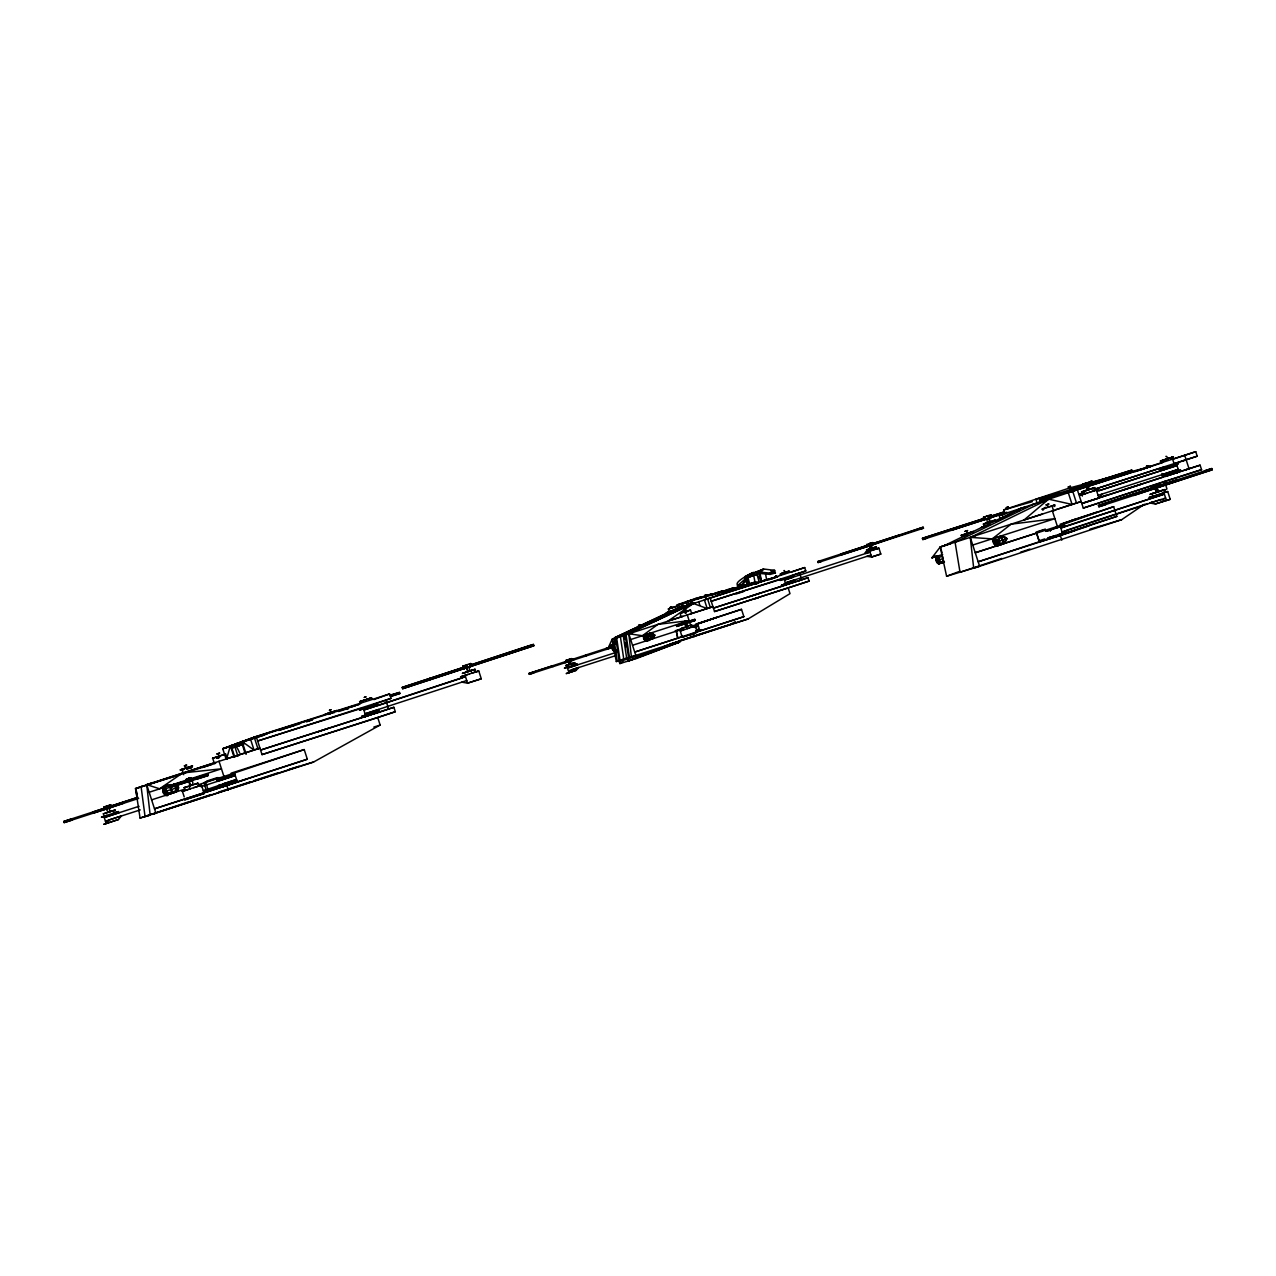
<?xml version="1.0" encoding="UTF-8"?>
<svg xmlns="http://www.w3.org/2000/svg" width="1276" height="1276" viewBox="0 0 1276 1276"><rect width="100%" height="100%" fill="white"/><g stroke="black" fill="none" stroke-linecap="round" stroke-linejoin="round"><path stroke-width="1.5" d="M164.923 786.861C175.833 808.171 150.233 784.405 171.67 784.692L170.888 789.653L174.206 792.555L176.614 787.818L178.449 787.228L173.504 784.118M648.734 639.069L650.983 638.351C650.904 640.408 646.103 642.019 644.779 640.377C641.668 638.064 644.619 632.114 647.554 635.416L648.511 640.153M646.645 638.813C646.358 634.906 644.795 641.381 645.847 636.915M647.044 640.616L645.13 634.682M616.531 637.825L614.888 638.734L614.474 637.809L679.135 607.312L681.097 606.642L681.496 607.567M624.714 639.132L624.251 635.607M1002.968 536.303L1007.051 538.568L1003.558 543.767L995.408 546.383L992.616 540.577C992.616 537.515 997.178 536.048 998.996 538.52L1000.129 544.9M1002.346 537.164A2.807 2.759 -14.2 0 1 1005.951 539.269A2.807 2.759 -14.2 0 1 1003.319 542.539L1002.697 544.039L995.408 546.383M204.958 790.179L204.192 793.528L184.717 799.813L204.192 793.528L201.496 785.155L195.419 787.132M164.763 790.386C165.386 797.165 162.004 787.021 165.306 792.492M645.146 638.239L645.481 637.027L646.103 639.005L645.146 638.239L654.827 635.113L650.904 632.816L649.356 633.311L651.27 639.26L652.818 638.75L654.827 635.113M645.385 638.431L645.72 637.234M645.624 638.622L645.959 637.426M645.863 638.813L646.198 637.617M226.825 758.024L230.398 745.838L234.178 744.61M937.605 559.127C941.656 561.775 933.235 561.807 937.764 558.888M745.104 576.433C768.519 565.603 735.407 579.368 737.161 584.376L737.528 585.652L742.616 584.233L745.583 578.092L762.57 572.27M624.012 635.368L623.214 635.464L626.66 658.161L627.585 658.049M625.91 634.73L623.709 635.4M175.259 785.394A2.727 2.472 72.3 0 1 178.449 787.228L176.04 791.965L168.273 794.47L167.89 793.321L168.767 794.31M612.448 649.372C610.119 643.774 616.866 649.181 613.262 650.68L612.958 649.181M1101.986 494.099L1098.939 498.023L1097.073 498.613M118.445 819.511L121.459 815.906L109.21 819.926L106.195 823.53L103.739 824.312L118.445 819.511L106.195 823.53L103.866 816.321L114.282 812.956M1018.184 511.293L1020.64 508.422L1024.867 507.05M1164.222 492.584L1167.731 491.515L1170.204 499.347L1155.29 503.988L1149.692 502.967L1152.866 501.931M232.79 745.599L234.29 744.945M571.951 669.725L569.128 672.675L566.161 673.6L576.098 670.379L578.905 667.444L571.951 669.725L572.621 671.527M997.481 542.986C993.27 545.984 994.865 537.786 997.641 541.662M737.528 585.652L752.106 573.004L746.795 575.907M742.616 584.233L747.082 580.325M1167.684 491.563L1160.793 493.812M1144.317 504.291L1121.668 519.683L973.7 568.219L970.27 537.356L1081.155 501.532L1072.079 504.451L1048.649 499.171L1024.038 520.002L1042.524 514.021M934.925 555.491L931.879 557.835L942.661 554.502M938.594 561.424L937.589 559.638M611.81 644.524L608.78 646.725L612.065 639.388L626.149 634.97L691.385 604.186L690.97 603.245L614.888 638.734M1151.638 496.683L1154.11 495.933M614.936 638.463L616.372 638L612.065 639.388L616.308 661.542L631.397 656.869L628.813 633.789L712.949 606.658L707.191 608.54L693.378 603.5L667.97 621.109L682.915 616.324M1163.712 491.1L1166.95 488.899L1164.51 481.387L1083.276 508.071L1077.343 489.745L1195.74 451.688L1197.191 456.186L1175.052 463.411M631.397 656.869L748.039 618.988L790.004 593.643L788.153 587.949L809.096 581.09L807.995 577.709L713.412 608.126L783.352 585.828M756.843 571.632L751.835 574.567L752.186 575.795M747.465 576.098L763.463 569L774.628 570.372L775.393 572.956L770.178 574.407L759.156 573.355L761.485 581.266L759.188 582.047L756.875 574.152L761.485 581.266L766.653 579.814L765.456 573.291M1063.658 523.304L1113.661 506.652L1116.819 516.413L978.182 561.775L1059.016 535.745M763.463 569L758.773 572.031L769.795 573.068L774.628 570.372L770.832 570.882M215.166 762.522L135.559 788.584L140.073 818.075L313.609 762.011L380.152 725.039L377.744 717.59L395.321 711.721L393.885 707.287L260.559 750.081L377.106 712.79L372.815 714.129M756.509 572.924L763.574 569.367L758.773 572.031M735.327 621.683L730.111 624.57L669.964 644.125M616.308 661.542L618.94 660.665L619.881 663.568L623.055 661.877M996.125 521.342L1020.64 508.422L944.208 545.697L950.716 543.576M1051.009 538.376L1063.052 534.596M1066.321 530.577L1062.095 532.028L1165.626 498.023M996.157 540.673L995.535 542.332L997.019 543.321M1050.467 537.116L1052.732 536.446M993.86 546.766L975.247 552.731L1036.686 533.049L1039.637 542.172M1048.649 499.171L971.211 537.052L940.221 546.989L931.879 557.835L937.222 556.065M1034.501 503.845L955.086 542.22L960.015 572.27L1001.804 558.409M1065.045 526.589L1060.819 528.041L1062.525 533.352L1055.348 535.681M693.378 603.5L625.112 634.826L628.558 657.571L629.483 657.459L626.038 634.73M614.474 637.809L683.123 605.893L679.837 607.599M616.723 637.617L661.478 616.499M665.067 614.809L670.442 612.273M625.734 634.028L692.517 602.671M690.683 603.883L693.012 602.511L689.471 603.771M626.165 634.698L638.463 628.909M652.514 622.273L659.533 618.956M663.057 617.297L668.321 614.809M671.83 613.15L684.127 607.344M374.522 705.261L372.544 705.835M696.074 630.456L698.881 629.196L696.712 629.913M866.851 556.368L871.604 557.006L880.807 554.055L878.909 548.154L875.862 549.19M231.131 773.176L304.214 749.57L307.325 759.22L154.508 808.809L222.981 786.718M224.385 776.302L198.243 784.788M1007.051 538.568L996.779 541.949L995.296 540.96L995.184 537.675M681.559 635.129L682.229 637.202L687.365 635.576M467.59 671.734L468.499 671.431M378.637 709.52L365.064 713.826L466.745 680.539M190.618 779.445L192.006 778.87L192.469 780.29L190.73 780.96L192.229 780.481L191.336 777.69L189.007 778.424L189.901 781.215L187.173 782.092L191.065 780.848M461.29 678.05L465.485 676.631L363.835 710.014L365.462 715.086L368.365 714.161M461.816 682.15L467.574 683.154L481.291 678.784L478.771 671.001L472.902 672.835M1058.107 536.223L1074.791 530.656M1039.398 542.077L1051.264 538.36M1008.965 508.311L1006.493 509.028L1007.546 508.757M216.553 756.939L216.984 758.263L218.643 757.721L218.228 756.397L225.756 754.052L212.454 758.327L219.982 755.966M681.751 616.771C677.396 613.772 684.462 610.47 685.419 612.831C687.716 613.118 685.547 610.04 686.36 612.464L685.068 612.879L684.749 611.89M619.881 663.568L636.756 658.4L679.63 642.083L679.31 641.126L664.94 646.087L665.259 647.076L628.255 661L627.298 658.081L623.789 659.229L620.375 636.612L685.435 606.212L684.255 606.61M998.996 538.52L1001.58 537.659C995.934 534.676 1005.648 536.032 1006.764 538.695L1003.893 543.624L1001.325 535.665M686.376 611.427L690.507 610.056L691.656 613.565M959.903 571.233L946.601 576.242L940.221 546.989L950.205 543.704M1147.571 466.075L1148.751 465.692L1146.614 466.346M776.271 577.119L775.505 576.274L776.462 577.055C774.755 578.267 776.302 575.348 775.505 576.305M225.708 757.912L222.726 748.677L254.227 737.193L257.975 748.821L228.133 758.375M375.91 703.826L373.549 704.575L391.014 698.387L389.579 693.937L256.173 736.475L223.38 748.597L242.296 742.632M670.075 607.392C675.02 606.084 669.501 609.8 670.793 607.169L670.299 608.365L670.506 607.28M704.926 595.318C708.946 594.042 705.149 597.965 705.022 595.286L706.76 594.791M776.462 577.055L776.207 576.066M227.319 785.378L221.45 787.244M628.255 661L679.63 642.083L653.424 650.473M671.495 608.03L671.064 608.126M755.934 582.478L756.668 584.201M687.222 628.733L685.77 623.486M242.217 744.307L231.881 748.087L241.004 744.913L240.191 742.377L235.326 744.02L236.14 746.54L241.004 744.913M222.646 786.829L221.753 787.132L307.325 759.22M371.539 697.892L359.529 701.72L370.646 698.084L371.954 699.073L371.539 697.812L361.124 701.258L361.523 702.518M373.884 699.599L382.625 696.457M384.363 695.819L389.579 693.937M234.816 782.922L234.401 781.614L237.272 780.673L229.712 783.145M1063.769 534.357L1089.018 525.84M224.656 784.772L218.674 786.686L226.267 784.261M868.765 543.863L870.742 543.209L872.274 548.138L876.293 546.83L872.959 547.962M870.647 543.257L868.924 543.815M187.891 780.338C187.365 774.388 194.989 781.215 192.293 785.059M875.719 549.222L876.835 548.84L876.022 546.91C874.14 551.025 866.659 547.691 870.567 545.426L923.154 527.211L923.473 528.2L872.88 544.677L872.242 542.715L873.518 544.485L867.249 546.511L866.611 544.549L872.88 542.523M871.364 545.187L870.567 545.426L871.668 548.345M1086.051 483.205L1084.807 483.604L1087.503 482.727M752.186 573.275L761.262 570.085M692.82 625.782L716.426 617.44L696.473 624.139M695.883 631.237C697.621 629.913 698.068 632.545 696.01 632.322M756.381 572.477L758.662 571.68M257.975 748.821L259.937 748.135L146.708 784.644L150.169 815.141L145.065 816.624L141.078 786.638L144.028 785.681M793.114 577.262L784.421 580.022L785.665 583.882L787.611 583.26M697.222 630.822L695.548 631.381C700.524 632.433 699.726 623.613 695.723 625.83M677.444 605.829L677.157 604.872L695.755 598.428L701.098 596.945L701.385 597.918M684.287 602.75L701.098 596.945M687.684 601.921L706.425 595.445L711.737 593.962L712.024 594.935M869.179 551.28L867.106 551.982L867.871 551.758M1007.466 507.354C1010.879 506.428 1003.909 508.39 1007.179 507.513M669.31 611.794L668.385 608.955L711.737 593.962M709.105 595.206L722.328 590.995L722.902 592.941M722.328 590.995L709.265 595.27M710.477 595.413L716.139 593.468M733.158 589.018L732.871 588.045L718.021 592.83L721.498 591.841M723.253 591.362L732.871 588.045M720.557 592.622L726.873 590.437M729.649 589.99L754.77 583.228L754.499 582.271L728.468 589.895L749.203 584.089L749.49 585.046M683.968 609.992L685.914 609.354L683.936 610.008M1069.176 486.73C1065.843 487.847 1073.052 485.534 1069.511 486.714M681.847 606.371L683.123 605.893M691.72 602.99L693.012 602.511M679.247 607.551L681.193 606.882M683.234 606.132L682.15 606.244M689.088 604.17L691.082 603.484M693.123 602.735L692.023 602.846M679.342 607.775L681.288 607.105M689.184 604.393L691.177 603.723M376.021 711.769L374.586 712.168M745.71 585.285L749.203 584.089M750.974 583.483L754.499 582.271M678.513 608.588L666.024 612.911L669.82 611.714M688.753 605.127L687.589 605.526L686.376 601.682L691.672 600.198M689.885 604.696L688.976 603.931M790.434 576.146L805.81 570.946L804.709 567.565L690.89 604.345L690.475 603.42M640.265 624.825L638.415 625.431L640.313 624.825M793.13 580.452L794.581 579.958L785.362 582.909L870.966 555.028M988.549 515.632L986.125 516.413L988.613 515.6M677.811 638.207L676.296 631.173L677.811 638.207L634.714 652.068L743.86 616.659L741.5 609.338L695.739 624.124M376.34 713.252L393.885 707.287M768.854 579.783L777.738 576.656L705.596 596.115L706.537 599.05L777.738 576.656M791.184 572.174L804.709 567.565M635.384 628.494L637.665 627.792M781.47 585.269L786.383 583.658L787.93 584.217M1062.35 533.368L1063.69 532.858M795.873 574.312L799.589 573.052L801.759 579.783L798.042 581.011M784.038 585.493L789.19 583.818M986.906 518.869L988.39 518.391M989.394 518.072L1006.764 512.458M1146.645 467.67L1150.521 466.537L1069.687 487.926L1003.67 509.906L1004.882 513.638M203.299 790.737L236.539 779.461L222.901 783.911M1050.132 537.132L1047.755 537.994L1054.215 536M363.564 708.738L361.985 709.296L363.022 708.993M374.937 705.181L377.186 704.384L371.172 706.266M469.632 673.872L460.588 676.854L467.941 674.414M317.931 731.834L327.884 728.468M983.429 517.29L984.498 516.924L985.279 519.396L984.227 519.747L983.429 517.29L991.308 514.738L992.106 517.195L991.037 517.546L990.24 515.105L991.308 514.738M985.279 519.396L922.819 539.557L922.42 538.328L984.881 518.152L983.828 518.519M217.303 781.343L235.278 775.537L200.986 786.734M1089.576 489.362L1081.506 491.962L1088.029 489.856M1098.461 505.44L1156.614 486.507L1098.461 505.44L1098.875 506.763L1212.2 469.807L1211.785 468.531L1204.56 470.796L1204.975 472.072L1212.2 469.807M466.091 665.051C469.074 663.664 464.99 665.434 468.18 671.527L462.359 673.425L475.342 669.246L468.898 671.399M371.188 714.656L365.096 716.681M376.037 713.14L377.106 712.79L375.479 713.332M782.172 579.719L783.719 579.192M790.386 577.087L791.375 576.752L789.621 577.294M922.819 539.557L927.237 538.073L926.839 536.845M140.073 818.075L188.816 801.791M696.728 632.083L696.202 632.226M1159.884 485.454L1211.785 468.531M1050.02 529.907L1048.33 530.497L1050.595 529.827M1060.212 526.733L1064.615 525.265L1058.873 527.179M1151 496.827L1148.958 497.544L1155.609 495.471M467.574 667.428L466.33 667.842L468.882 667.029M191.384 766.302L191.783 767.53L190.666 767.881L190.268 766.637L180.044 769.97L192.612 765.935L182.404 769.253L182.803 770.497M671.639 606.961L672.053 607.855M365.606 715.07L364.139 715.565L365.064 715.294M63.8 821.425L71.6 818.921L71.982 820.101L64.183 822.605L63.8 821.425L106.004 807.708M136.388 797.819L106.833 807.421L137.968 797.261M618.174 660.968L617.249 661.064L613.852 638.59L616.196 637.904M623.214 635.464L625.926 634.491M1006.557 507.689L1008.072 507.178M1068.506 487.001L1070.165 486.443M784.309 585.397L786.096 584.823M219.297 779.253L216.553 780.146L235.151 774.133L229.201 776.063M1171.32 474.449L1165.179 476.411L1169.613 474.991M1037.579 531.98L1043.242 530.098M1113.661 506.652L1057.405 526.414L997.146 545.777M1157.986 491.802L1158.831 491.515L1157.651 491.914M462.741 666.152L470.764 663.536L471.61 666.136L463.571 668.752L462.741 666.152L464.065 665.769L464.48 667.061L402.195 687.429L402.61 688.721L464.895 668.353L463.571 668.752M402.195 687.429L466.506 666.343L463.156 667.46L464.48 667.061M471.195 664.844L469.871 665.227L527.849 646.087L533.448 644.428L533.878 645.736L468.244 667.252M469.68 665.354L533.448 644.428M364.824 708.324L359.449 710.11L362.432 709.217M706.904 595.828L706.027 595.015M870.774 548.616L866.388 550.052L871.269 548.457M366.021 716.33L364.426 716.873L365.462 716.554M790.626 577.039L793.337 576.114L788.536 577.629M190.188 778.057L187.444 778.934M64.183 822.605L138.637 798.425M784.373 584.312L783.368 584.647L785.282 584.009M793.449 581.409L794.884 580.915L790.099 582.462M163.631 791.997L166.055 791.216L165.386 790.179M164.859 791.599L176.614 787.818L173.313 785.729M987.353 518.742C983.955 528.439 1005.52 515.217 989.57 522.075M189.311 781.406L190.666 785.585L189.103 786.096L190.012 788.887L182.021 791.455L188.306 789.429M201.56 785.139L196.903 786.654M1082.463 494.578L1084.664 493.844L1083.818 491.196L1087.391 490.064L1086.115 486.092L1087.902 485.518M1095.574 490.335L1094.298 490.734M696.202 630.392L696.744 632.513L682.229 637.202L680.22 630.982L683.091 630.057M682.516 630.248L683.681 629.881M697.605 625.24L688.641 628.27M689.231 634.97C694.926 635.288 700.349 629.531 693.65 626.66M234.098 783.161L226.921 785.506L228.324 790.067M1155.45 488.309L1204.975 472.072M995.535 542.332L993.637 542.938L994.69 542.603M1000.591 543.416L1003.159 542.555M1096.371 512.282L1071.346 520.464M1057.676 534.899L1066.752 531.901L1063.53 532.842M1020.545 552.205L1029.907 549.095M402.61 688.721L466.936 667.635M470.764 663.536L469.456 663.935L470.286 666.535L533.878 645.736M463.252 673.17L467.734 671.702L466.474 667.811M783.895 570.675C784.931 570.244 783.942 570.42 785.043 573.482M187.285 769.013L191.783 767.53M149.164 792.252L221.466 768.806L182.643 772.953L159.596 788.791L146.708 784.644L155.943 813.275L152.115 814.391M1090.278 483.301L1131.796 470.126L1132.211 471.418L1083.292 487.001L1082.447 484.354L1084.488 483.684L1085.35 486.331L1039.924 500.798L1039.477 499.442L1048.601 496.444L1049.032 497.8L1039.924 500.798M1087.806 482.663L1089.848 481.977L1090.709 484.625L1088.651 485.295L1088.221 483.971M1088.954 483.764L1131.796 470.126M749.73 596.546L761.07 592.814M1167.54 458.706L1173.442 456.84L1160.219 461.115L1166.12 459.232M1086.115 486.092L1086.562 485.965M794.422 582.207L807.995 577.709M1000.065 518.423L999.124 515.536L1077.343 489.745M1138.766 470.397L1145.848 468.069M1135.098 471.657L1142.291 469.297M1144.125 468.691L1162.532 462.63M1173.617 458.977L1195.74 451.688M685.818 626.899L684.095 621.731L685.435 621.3M686.281 622.162L684.319 622.8L694.798 619.37L695.149 620.423L684.654 623.836L683.984 621.763L686.169 621.061L687.684 626.293M686.281 621.045L686.695 623.246L676.727 626.436L676.408 625.415L694.798 619.37M204.224 782.523L219.249 777.562M304.214 749.57L223.938 776.494L218.978 761.134M676.057 630.934L683.633 628.43M696.744 624.108L741.5 609.338M1174.191 473.524L1178.434 472.136L1176.169 472.886M1158.815 485.757L1177.732 479.537L1178.147 480.813M1157.029 487.815L1133.79 495.471L1133.375 494.163M1051.36 529.476L1045.618 531.374L1053.753 528.822M1162.34 493.302L1164.621 492.504M1039.158 540.769L1044.821 538.903M329.942 713.986L329.559 712.774L336.96 710.461L324.965 714.321L332.334 712.04L332.733 713.236M465.549 672.324L467.112 671.814M478.771 671.001L474.257 672.404M461.593 678.13L377.329 705.788L376.165 706.075L375.766 704.799M784.182 572.653C771.422 576.864 798.074 568.171 785.282 572.398M817.772 561.568L820.835 560.674L821.138 561.631L818.091 562.541L817.772 561.568L869.738 544.613L841.043 553.928L841.362 554.916L870.057 545.602M899.197 535.075L870.392 544.421L923.154 527.211M818.091 562.541L867.903 546.319L866.611 544.549M375.208 712.056L379.227 710.7L373.214 712.598M870.344 550.897L865.16 552.604L867.441 551.918M635.671 628.43L640.472 626.851M105.063 808.011L92.765 812.046L93.148 813.227L123.453 803.322L123.07 802.11M1039.477 499.442L1087.599 484.146L1071.84 489.059L1072.271 490.399L1132.211 471.418M109.162 807.995L106.897 808.729L107.79 808.442M755.169 598.747L758.71 597.599M995.025 520.337L983.174 524.149L986.699 523.032M676.727 626.436L685.499 623.565M985.12 526.222L981.403 527.435L984.498 526.446M644.125 638.574L645.512 638.112M190.012 788.887L189.231 789.142L194.383 787.467M117.839 813.131L119.003 812.748L104.265 817.533L139.036 806.304M1165.291 474.959L1167.205 474.369M231.323 782.619L234.385 781.598M1036.128 532.108L1045.347 529.093M1060.117 524.245L1076.721 518.806M1156.774 492.121C1132.306 500.096 1182.07 484.162 1158.528 491.563L1156.79 487.879M1155.865 489.601L1156.694 492.185L1152.053 493.716L1152.898 496.316L1150.713 497.034M1065.269 526.334L1164.366 494.115L1060.819 528.041M1066.672 530.242L1147.81 503.589M1038.712 541.965L1051.185 538.057M1063.02 534.022L1116.819 516.413M330.612 713.842L330.181 710.014M390.185 695.468L399.516 692.421L399.866 693.522L390.536 696.568M363.421 708.754L366.324 707.829M363.835 710.014L374.65 706.537M753.925 583.116L756.524 582.319M754.212 583.993L755.966 583.419L755.679 582.542M784.118 579.049L787.611 577.916M786.048 578.443L779.907 580.452L781.183 580.086M865.431 552.54L867.297 551.934L866.659 549.972L870.407 548.792M878.909 548.154L875.224 549.318M784.421 580.022L870.009 552.077L865.734 553.529M1165.865 456.457C1165.578 456.33 1168.018 455.58 1167.237 460.253M106.45 806.225C110.996 804.406 103.053 807.214 108.396 812.222M106.386 808.904L104.632 809.462L103.866 807.07L110.789 804.821L111.554 807.214L109.8 807.788L109.034 805.379L110.789 804.821M1088.38 489.729L1095.079 487.576L1089.576 489.378M1083.165 491.435L1087.264 490.112L1085.972 486.14M1093.436 488.086L1089.321 489.442L1087.184 482.822L1086.243 483.125M630.679 639.547L689.12 620.63L657.922 624.347L642.434 635.719L628.813 633.789L636.756 658.4M1163.951 467.016L1095.861 488.868M1182.469 460.987L1186.138 459.791M567.517 661.957L565.045 662.754L564.742 661.845L567.214 661.032M568.522 661.622L569.335 664.429M570.228 661.08L569.064 661.447M570.579 658.926L571.185 660.777L573.674 659.963L573.371 659.038L570.882 659.851M1174.67 464.911L1175.914 464.496L1173.234 465.357M691.385 625.096L690.348 625.431M185.881 790.211L185.068 790.466M220.11 778.982L219.217 779.285L222.534 778.216M567.868 666.933L564.375 668.066L566.05 667.539M572.956 665.306L577.294 663.903L575.604 664.429M695.739 626.931L697.924 626.229L694.878 627.393M1165.897 474.768L1162.181 475.964L1168.688 473.89M1175.308 471.753L1177.987 470.876L1176.727 471.275M1173.776 472.248L1180.619 470.031L1177.174 471.131M1100.103 497.528L1163.09 477.001L1161.957 473.492M1151.335 486.778L1152.93 486.284L1153.775 488.868L1152.18 489.362L1151.335 486.778L1159.453 484.146L1160.299 486.746L1158.704 487.241M1152.93 486.284L1159.453 484.146M1155.546 485.422C1159.087 484.274 1151.686 486.666 1155.258 485.502M649.915 651.781L679.63 642.083M152.099 814.327L299.445 766.254L289.269 769.3M1158.576 491.595L1162.93 490.175M1060.388 526.717L1055.523 528.264M1155.29 503.988L1164.637 500.99M365.51 708.068L367.951 707.303M871.476 550.514L873.278 549.924M367.568 714.4L369.992 713.635M922.42 538.328L985.343 518.04M995.312 514.802L988.294 517.067L1004.563 511.804L995.312 514.802L995.711 516.03L1006.971 512.41M787.388 583.323L789.158 582.749M991.037 517.546L995.711 516.03M189.454 779.811L186.727 780.689L188.21 780.194L188.657 781.598L187.046 782.236L186.264 779.301L191.336 777.69M989.777 522.028L990.607 521.756M566.512 662.276L565.922 660.426L571.584 658.607L572.174 660.442M529.014 673.409L533.496 671.974L533.783 672.883L529.301 674.334L529.014 673.409L567.676 660.888M568.554 660.601L610.167 647.123L610.454 648.048L529.301 674.334M533.496 671.974L552.668 665.769L552.971 666.678M1087.327 492.983L1089.816 492.169M988.023 525.297L989.618 524.771M1084.951 493.748L1087.838 492.823M1167.875 467.08L1170.315 466.298M987.161 525.568L984.259 526.525M1082.383 496.061L1081.968 494.737L1079.64 495.487L1086.163 493.365M1163.84 468.404L1160.059 469.616L1168.29 466.952M1095.366 490.415L1098.652 489.33L1092.958 491.164M1165.132 467.973L1163.233 468.595M1175.116 464.767L1178.561 463.635L1171.719 465.836M971.052 532.188L963.061 534.772L963.46 536.016L962.343 536.383L961.945 535.138L973.413 531.422L971.419 532.076M1046.878 507.593C1042.875 505.998 1043.672 512.729 1042.189 509.108L1055.045 504.961L1051.998 505.934L1053.721 511.245M1049.622 506.716L1053.338 505.503M1099.162 490.654L1176.998 465.549L1096.802 491.388M961.945 535.138L960.876 535.473L962.742 534.883M184.845 787.467L183.967 787.755L187.62 786.574M613.309 648.543C616.164 651.366 610.263 638.399 613.166 649.149M1042.189 509.108L1044.534 508.358M189.821 785.856L189.023 781.502M197.238 783.464L198.131 783.177L194.51 784.341M567.134 665.131L565.619 665.625L574.854 662.643M567.74 664.94L569.734 664.302L568.251 659.676M571.122 663.855L569.367 659.309M572.733 663.329L570.739 663.967L569.24 659.357M573.355 663.137L574.647 662.707M165.21 795.474L171.558 793.417L171.67 792.061L168.097 793.209M683.282 627.712L681.623 628.255L691.991 624.905M113.564 810.547L114.346 812.94L118.62 811.552L116.132 812.349M113.07 813.354L116.084 812.381L114.346 812.94M193.681 787.691L196.807 786.686M571.823 665.673L573.817 665.019M691.799 627.122L693.953 626.42M1098.078 495.359L1178.242 469.393M945.516 545.267L940.221 546.989L942.055 552.62M946.601 576.242L979.633 566.305L970.27 537.356L975.646 535.617M1055.459 509.826L1072.079 504.451L1068.283 492.695L1072.701 491.26L1076.497 503.015M1100.486 497.114L1106.069 495.311M1081.793 503.494L1200.094 465.166L1201.561 469.664L1083.276 508.071M698.052 630.854L701.832 629.626M209.28 790.051L220.461 786.415M209.663 790.051L221.019 786.351M230.414 782.938L225.581 784.501L225.15 783.177M678.322 637.92L682.229 636.724M695.292 632.418L743.86 616.659M207.111 791.838L222.231 786.829M234.688 782.954L247.432 778.807M679.279 640.807L712.758 629.961M936.058 558.202C935.069 555.842 938.291 555.028 938.785 557.421L942.422 556.24L941.847 554.422L943.187 558.569L936.52 560.674M190.666 801.168L211.194 794.517M218.659 792.093L250.399 781.805M254.147 780.593L278.407 772.73M936.839 556.017L937.366 557.612L936.153 558.011L937.142 559.797A2.664 0.925 71.9 0 0 937.286 560.419C935.085 562.509 940.747 565.89 940.316 562.11L943.937 560.93M938.307 563.928L943.953 562.158M736.284 593.93L743.764 591.522M875.017 549.382L869.69 551.104L871.604 557.006L880.807 554.055M787.324 578.028L789.302 577.374M685.1 611.842L680.618 613.262M686.041 611.475L690.507 610.056M202.565 767.482L215.692 763.255M369.849 713.667L372.177 712.917M1147.347 466.075L1146.167 466.458L1148.687 465.692M984.227 519.747L992.106 517.195M788.871 582.845L790.865 582.191M987.624 518.646L951.625 530.29L951.226 529.062M788.52 584.025L793.273 582.51L790.929 583.244M256.173 736.475L262.027 754.61L395.321 711.721M169.309 786.08L207.813 774.133L208.243 775.473L169.772 787.531L169.309 786.08L181.862 782.029L182.324 783.48L192.469 780.29M207.813 774.133L196.137 777.897L196.568 779.237L208.243 775.473M988.214 522.522L983.668 523.989L984.466 526.446L982.201 527.179M169.772 787.531L182.324 783.48M710.094 597.822L714.528 611.555L809.096 581.09M1093.851 489.474L1197.191 456.186M1082.877 494.418L1084.664 493.844M676.408 625.415L684.574 622.816M1091.379 491.675L1094.505 490.67M1089.624 492.249L1092.272 491.388M1170.028 466.394L1172.676 465.533M647.554 635.416L649.803 634.698L648.288 633.662L646.039 634.379M695.149 620.423L684.861 623.709M184.238 787.659L197.876 783.257M962.343 536.383L966.905 534.899M191.751 785.234L192.995 784.836M206.696 781.072L217.51 777.578M373.82 727.081L380.152 725.039M151.621 799.845L185.243 788.999M675.211 630.775L682.676 628.35M1176.472 469.967L1161.718 474.72L1163.728 474.066L1164.143 475.326M632.529 645.289L683.649 628.797M103.866 816.321L101.41 817.118L106.897 815.348M565.396 667.731L572.222 665.546M574.312 664.86L576.289 664.222M689.12 628.127L680.22 630.982M1167.604 474.241L1170.347 473.348M1169.948 473.492L1172.389 472.694M569.176 667.555L577.597 664.828L575.891 665.354M1172.086 472.79L1174.749 471.929M567.645 668.05L616.292 652.355M1170.762 474.624L1173.059 473.89M1172.5 474.066L1174.717 473.364M1094.84 499.347L1082.207 503.398L1098.939 498.023L1096.371 490.064M1159.071 494.37L1161.766 493.525M1058.139 527.451L1050.85 529.779M1055.507 536.861L1057.246 536.303M225.788 747.704L244.593 741.675M306.655 721.785L312.285 719.967M338.619 711.529L348.013 708.515M468.786 671.272L474.449 669.485L475.948 671.894M469.616 673.856L471.976 673.09M367.807 707.319L370.136 706.585M680.475 608.205L684.207 607.009M871.524 548.377L872.321 548.122M805.81 570.946L711.195 601.267L781.151 579.192M146.708 784.644L153.12 782.587M141.843 786.574L135.559 788.584L136.995 796.415M371.651 713.109L374.378 712.215M211.13 764.627L139.052 787.452M690.38 613.931L707.191 608.54L704.352 599.736L707.51 598.715L710.349 607.52M1046.958 499.729L1051.296 498.326M628.813 633.789L633.183 632.402M999.124 515.536L1006.589 513.159M1032.428 504.53L1039.206 502.313M1089.178 489.49L1092.735 488.341M262.027 754.61L377.744 717.59M714.528 611.555L788.153 587.949M166.534 788.361L170.107 787.212L168.496 785.713M612.576 645.512L608.78 646.725L613.9 645.034L612.065 639.388L615.447 638.335M610.167 647.123L605.813 648.511L606.116 649.452L610.454 648.048M692.772 626.931L694.734 626.309M231.594 775.266L232.503 774.979M1122.098 490.367L1141.542 484.13M198.131 786.239L199.04 785.952M568.538 670.825L616.021 655.529M105.429 821.138L140.232 809.909M665.259 647.076L619.259 661.638M1156.901 495.088L1159.374 494.29M1055.715 536.797L1059.224 535.681M236.219 746.651L243.812 744.243M391.014 698.387L257.64 741.005L362.145 708.148M471.322 673.329L474.178 672.388M369.609 706.776L372.321 705.883M692.437 603.819L695.548 602.798M771.501 578.81L774.436 577.884M874.14 549.669L878.542 548.265M1150.521 466.537L1070.947 491.85L1069.687 487.926M783.958 584.488L781.438 585.285M791.168 582.111L792.97 581.553M103.866 807.07L105.621 806.512M565.922 660.426L566.911 660.107M569.527 659.261L571.584 658.607M1177.142 472.551L1200.094 465.166M574.934 664.652L574.136 662.882M1185.34 469.887L1189.025 468.707L1184.702 455.325M695.914 631.205L699.2 630.185M219.488 784.995L220.955 784.533M1157.284 492.026L1156.152 492.376L1155.147 488.405M941.927 562.748L941.194 561.711L941.56 562.86L944.479 561.934M757.561 574.072L752.473 575.683L752.106 574.471M747.88 585.907L747.832 577.31L757.274 574.184M748.709 577.231L753.781 575.62L755.248 583.706M244.545 740.766L241.403 741.771L245.231 753.669M312.732 719.106L245.247 740.511L246.268 740.622M246.539 740.527L267.131 733.987M278.359 730.43L295.219 725.087M306.447 721.514L312.062 719.744M235.39 744.259L263.813 735.247M278.966 730.43L299.812 723.811M236.188 744.355L241.866 742.536M469.169 671.208L470.142 670.921L468.707 667.077M1082.447 484.354L1089.848 481.977M1164.51 481.387L1201.561 469.664M972.759 545.043L1054.885 518.646L1011.102 524.181L992.234 538.887L970.27 537.356M1154.525 495.838L1157.316 494.928M364.457 715.517L361.491 716.426L366.866 714.656L367.281 715.916M697.733 630.902L701.274 629.786M1052.987 536.414L1055.89 535.457M253.493 737.464L358.747 704.511M1177.971 472.28L1176.823 472.646L1176.568 471.338M696.457 632.146L697.541 631.811M993.398 543.002L994.498 542.667A2.791 2.201 71.4 0 1 996.508 539.269A2.791 2.201 71.4 0 1 998.757 543.193A2.791 2.201 71.4 0 1 995.2 543.895M221.322 785.825L222.215 785.553M180.028 774.707L135.559 788.584L137.361 794.166M1098.875 506.763L1105.75 504.61L1105.335 503.286M714.496 629.419L748.039 618.988M461.864 676.503L463.332 676.041M186.264 779.301L188.609 778.583M613.405 647.602C610.518 648.176 614.92 653.121 612.815 647.65C611.651 646.709 613.788 650.872 612.576 645.337M1153.52 493.174L1156.694 492.185M1161.495 490.702L1158.289 491.691L1156.2 485.215M617.249 661.064L635.815 655.449M476.076 671.798L477.543 671.351M1069.894 488.022L1071.074 487.623L1068.65 488.373M1147.379 467.447L1149.118 466.952L1147.714 467.335M1003.287 514.164L1002.298 514.467L1003.494 518.2M1166.743 500.336L1170.236 499.299M349.305 707.574L354.935 705.867M469.504 671.128L472.136 670.347M222.726 748.677L225.118 747.959M989.41 518.072L989.889 521.98L987.895 515.839M1149.692 502.967L1160.841 499.586L1166.471 500.623L1163.935 492.823M869.706 548.935L871.014 548.536L869.419 543.64M667.173 612.464L668.401 612.097M470.286 666.535L471.61 666.136M1089.863 529.221L1121.668 519.683M301.216 765.728L313.609 762.011M941.56 562.86L944.304 562.046M923.473 528.2L920.762 528.998L920.443 527.993M705.309 596.275L705.756 595.063M144.587 816.576L150.201 814.949M1003.67 509.906L1032.252 501.691M668.385 608.955L677.795 606.244M216.984 758.263L219.52 757.497L218.26 753.574M775.106 577.454L775.967 576.146M348.699 707.382L359.991 704.161M399.866 693.522L390.6 696.186L390.233 695.069L399.516 692.421M762.761 573.259L759.156 573.355L762.155 572.509M696.967 598.715L702.247 597.232M704.926 596.913L696.042 599.417L695.755 598.428M677.157 604.872L682.437 603.404L682.708 604.361M753.223 583.993L760.687 581.904M1068.283 487.017L1070.405 486.427M1058.777 492.791L1035.889 499.187L1037.133 502.999M1006.285 507.72L1008.359 507.146M481.291 678.784L467.574 683.154L465.054 675.339M1059.192 535.872L1060.356 535.553L1061.839 540.147M1146.709 466.266L1148.209 465.884M1056.225 526.701L1057.405 526.414L1052.365 510.879M613.852 638.59L614.33 638.526M759.156 573.355L760.033 573.275L761.485 581.266M752.904 575.699L753.781 575.62M771.773 573.036L775.393 572.956L771.98 572.525M997.976 545.522L996.763 544.613M650.202 633.04L654.125 635.336L652.116 638.973L650.393 636.533L650.202 633.04L651.239 636.261M647.825 640.361L647.028 639.659L647.315 640.536M645.385 637.33L646.358 638.112M645.225 637.936L646.198 638.718M645.305 637.633L646.278 638.415M613.931 650.17L614.442 651.079L613.596 650.393M235.661 745.934L236.985 747.672A13.111 3.461 72.2 0 1 239.649 752.984M612.927 648.671L613.118 648.607M680.602 606.818L681.017 607.727M679.63 607.153L680.028 608.062L683.154 607.041L682.756 605.797L681.783 606.132L682.181 607.376M679.135 607.312L679.55 608.237M939.311 563.641L937.796 563.083A2.664 0.925 71.9 0 1 935.787 559.51A2.664 0.925 71.9 0 1 937.334 559.048A2.664 0.925 71.9 0 1 937.796 563.083L937.413 560.403M1176.584 464.273L1178.657 470.669M1172.006 457.271L1174.494 464.942M1171.591 457.462L1172.006 458.722M1170.666 459.169L1170.252 457.893L1165.801 459.28L1163.393 460.062L1163.808 461.338L1162.468 461.784L1162.053 460.508M1163.457 468.515L1163.871 469.791M1165.116 473.635L1165.53 474.911M1161.75 484.816L1162.165 486.108M1149.867 488.708L1150.298 490M1122.705 473.109L1123.119 474.401M1100.869 480.063L1101.284 481.355M1091.06 483.078L1091.49 484.386M1085.126 483.508L1085.557 484.832M1082.064 485.917L1082.495 487.241M1064.742 531.023L1065.157 532.347M1054.311 505.2L1054.742 506.524M1061.01 533.815L1061.441 535.138M1047.405 504.499L1048.25 507.146M1049.877 529.923L1050.292 531.247M1036.463 533.161L1039.414 542.3M1000.974 535.808L1003.558 543.767M980.207 519.683L980.606 520.911M972.168 531.837L972.583 533.081M966.267 530.991L967.463 534.724M938.785 557.421L940.316 562.11M876.197 542.523L876.516 543.496M863.948 546.511L864.267 547.5M792.906 576.242L793.225 577.199M794.15 580.086L794.47 581.058M789.397 571.01C790.37 572.382 780.768 571.632 780.864 574.87M780.099 574.04L780.402 574.997M698.722 601.73L699.854 605.255M693.043 603.66L692.645 602.4L691.64 602.75L692.055 604.011M693.969 619.594L694.303 620.646M687.254 614.841L691.002 626.42M693.203 633.247L694.303 636.66M684.925 609.673L685.882 612.639M677.428 625.128L677.747 626.149M645.481 637.027L646.103 639.005M585.764 655.003L586.067 655.944M575.508 668.528L576.098 670.379L569.128 672.675L566.353 665.386M527.849 646.087L528.28 647.395M504.674 653.95L505.089 655.258M474.768 663.648L475.182 664.955M459.599 668.624L460.014 669.932M429.853 678.274L430.267 679.566M408.288 685.611L408.703 686.887M385.783 700.237L388.638 709.073M377.393 709.871L377.808 711.131M360.215 701.529L360.63 702.789M347.806 709.296L347.439 708.148L337.024 711.131L346.833 707.925L347.2 709.105M333.802 711.561L334.184 712.758M328.091 713.252L328.474 714.464M250.303 738.469L254.052 750.097L242.105 741.5L246.22 754.244M237.065 743.382L237.878 745.902M236.188 743.701L237.001 746.221M234.975 747.098L237.958 756.333M231.084 745.583L234.848 757.274M230.398 745.838L233.859 756.54M234.848 774.229L236.969 780.784M225.517 754.1L227.208 759.348M223.459 777.929L223.874 779.237M212.693 758.263L214.384 763.495M221.561 785.745L221.976 787.053M218.563 785.266L218.994 786.574M208.626 791.407L205.707 782.379L203.937 782.954L206.84 791.997M185.53 765.488L186.727 769.189M182.005 769.3L183.744 774.692M182.404 791.327L184.207 796.894M176.949 790.626L176.933 790.578A2.727 2.472 72.3 0 0 178.449 787.228M169.517 785.378L172.053 793.257M164.668 793.114L166.598 795.028M112.176 805.682L112.559 806.895M108.954 808.059L110.135 811.648M103.26 808.601L103.643 809.781M997.768 545.634L996.588 544.932A2.791 2.201 71.4 0 1 993.494 541.518A2.791 2.201 71.4 0 1 997.114 540.386A2.791 2.201 71.4 0 1 996.588 544.932L996.779 541.949M164.062 787.148L163.822 790.482A2.759 1.292 72.2 0 1 163.966 789.844M769.795 573.068L770.178 574.407M747.832 577.31L749.666 583.579M745.583 578.092L747.417 584.344M738.134 586.577L738.405 587.534M727.607 589.512L727.894 590.485L706.713 596.418L706.346 594.887M717.048 592.479L717.606 594.425M705.437 595.174L705.708 596.179M671.351 606.993L671.639 607.966M746.46 578.012L747.592 584.328M625.288 642.913L625.862 646.693M615.048 640.361L615.622 644.109M616.467 649.723L616.786 651.813M651.318 634.156A2.058 1.994 72.1 0 1 654.317 635.273A2.058 1.994 72.1 0 1 652.546 637.936M651.589 634.06A2.058 1.994 72.2 0 1 653.392 635.017M653.711 636.022A2.058 1.994 72.2 0 1 652.818 637.856M175.338 786.207A2.727 2.472 72.3 0 1 175.897 786.622M176.758 788.504A2.727 2.472 72.3 0 1 175.689 790.881M165.162 793.56A2.759 1.292 72.2 0 1 164.795 793.082M164.078 789.35A2.759 1.292 72.2 0 1 166.55 790.673A2.759 1.292 72.2 0 1 165.944 794.055M1002.059 537.276A2.807 2.759 -14.2 0 1 1005.584 539.046A2.807 2.759 -14.2 0 1 1003.765 542.523M937.031 558.09A2.664 0.925 71.9 0 1 938.434 558.473A2.664 0.925 71.9 0 1 939.375 561.934A2.664 0.925 71.9 0 1 938.131 562.142M216.968 753.972L219.584 753.143L216.968 753.972M184.334 765.871L186.79 765.074L184.462 765.823M740.862 585.461L742.01 585.094L740.862 585.461M329.463 710.238L330.947 709.759L329.463 710.238M364.33 697.382L365.877 696.887L364.33 697.382M967.527 530.577L965.023 531.39L967.527 530.577M1090.438 481.546L1091.953 481.052L1090.438 481.546M1046.113 504.913L1048.76 504.068L1046.113 504.913M103.292 813.865L115.398 809.957L103.324 813.849M1082.574 493.11L1078.826 494.322L1082.606 493.11M620.04 660.394L619.115 660.49L615.718 637.968L616.627 637.856L620.04 660.394M644.795 636.804A2.089 1.372 72.1 0 0 646.453 639.93A2.089 1.372 72.1 0 0 647.251 636.979A2.089 1.372 72.1 0 0 644.795 636.804M644.045 637.043A2.089 1.356 72.1 0 0 645.704 640.169A2.089 1.356 72.1 0 0 646.501 637.234A2.089 1.356 72.1 0 0 644.045 637.043M162.77 790.227A2.759 1.292 72.2 0 0 164.748 794.438A2.759 1.292 72.2 0 0 165.226 790.737A2.759 1.292 72.2 0 0 162.77 790.227"/></g></svg>
